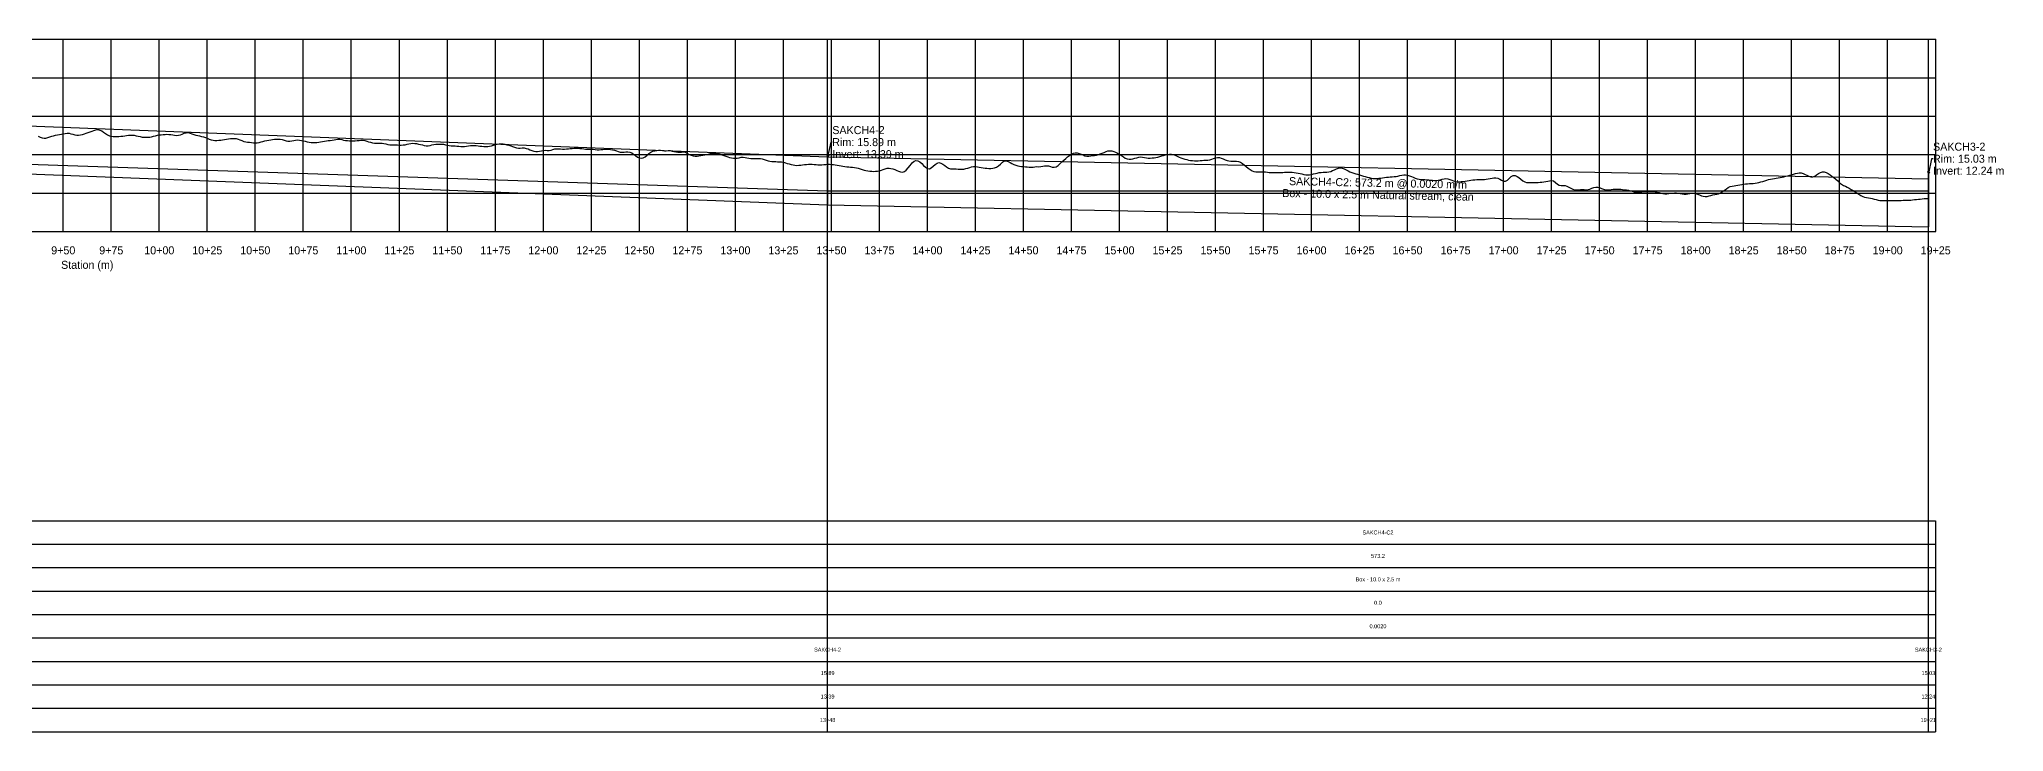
# Model space of a CAD drawing. Extents: x -64 to 1960, y -140 to 227.
# Drawn here: x 938 to 1960, y -140 to 220 of the extents above; entities that cross this region are included whole.
import ezdxf
from ezdxf.enums import TextEntityAlignment as Align

# ---------------------------------------------------------------- set-up
doc = ezdxf.new("R2010")
doc.units = 0
for name, color, linetype in [('Annotation', 7, 'Continuous'), ('Annotation_Table', 254, 'Continuous'), ('Crown', 7, 'Continuous'), ('Grid', 254, 'Continuous'), ('Grid_Text', 7, 'Continuous'), ('Ground_Elevation', 3, 'Continuous'), ('Hydraulic_Grade', 5, 'Continuous'), ('Invert', 7, 'Continuous'), ('Structure', 7, 'Continuous')]:
    doc.layers.add(name, color=color, linetype=linetype)

msp = doc.modelspace()

# ---------------------------------------------------------------- linework, layer by layer
at = {"layer": 'Annotation', "color": 0}
for points in [[(1350.44, 166.52), (1349.7, 166.52), (1348, 158.9)], [(1923.636, 157.89), (1922.896, 157.89), (1921.196, 150.27)]]:
    msp.add_lwpolyline(points, dxfattribs=at)
for points in [[(1348, 158.9), (1347.8, 159.88), (1348.59, 159.7)], [(1921.196, 150.27), (1920.996, 151.25), (1921.786, 151.07)]]:
    msp.add_lwpolyline(points, close=True, dxfattribs=at)
at = {"layer": 'Annotation_Table', "color": 254}
for points in [[(1348, -140.208), (1348, 220)], [(1921.196, -140.208), (1921.196, 220)], [(-25, -30.48), (1924.95, -30.48)], [(1924.95, -30.48), (1924.95, -140.208)], [(-25, -42.672), (1924.95, -42.672)], [(-25, -54.864), (1924.95, -54.864)], [(-25, -67.056), (1924.95, -67.056)], [(-25, -79.248), (1924.95, -79.248)], [(-25, -91.44), (1924.95, -91.44)], [(-25, -103.632), (1924.95, -103.632)], [(-25, -115.824), (1924.95, -115.824)], [(-25, -128.016), (1924.95, -128.016)], [(-25, -140.208), (1924.95, -140.208)]]:
    msp.add_lwpolyline(points, dxfattribs=at)
at = {"layer": 'Crown', "color": 0}
for points in [[(0, 211.12), (1348, 158.9)], [(1348, 158.9), (1348, 158.9)], [(1348, 158.9), (1921.196, 147.436)], [(1921.196, 147.436), (1921.196, 147.436)]]:
    msp.add_lwpolyline(points, dxfattribs=at)
at = {"layer": 'Grid', "color": 254}
for points in [[(-25, 220), (1925, 220)], [(950, 120), (950, 220)], [(975, 120), (975, 220)], [(1000, 120), (1000, 220)], [(1025, 120), (1025, 220)], [(1050, 120), (1050, 220)], [(1075, 120), (1075, 220)], [(1100, 120), (1100, 220)], [(1125, 120), (1125, 220)], [(1150, 120), (1150, 220)], [(1175, 120), (1175, 220)], [(1200, 120), (1200, 220)], [(1225, 120), (1225, 220)], [(1250, 120), (1250, 220)], [(1275, 120), (1275, 220)], [(1300, 120), (1300, 220)], [(1325, 120), (1325, 220)], [(1350, 120), (1350, 220)], [(1375, 120), (1375, 220)], [(1400, 120), (1400, 220)], [(1425, 120), (1425, 220)], [(1450, 120), (1450, 220)], [(1475, 120), (1475, 220)], [(1500, 120), (1500, 220)], [(1525, 120), (1525, 220)], [(1550, 120), (1550, 220)], [(1575, 120), (1575, 220)], [(1600, 120), (1600, 220)], [(1625, 120), (1625, 220)], [(1650, 120), (1650, 220)], [(1675, 120), (1675, 220)], [(1700, 120), (1700, 220)], [(1725, 120), (1725, 220)], [(1750, 120), (1750, 220)], [(1775, 120), (1775, 220)], [(1800, 120), (1800, 220)], [(1825, 120), (1825, 220)], [(1850, 120), (1850, 220)], [(1875, 120), (1875, 220)], [(1900, 120), (1900, 220)], [(1925, 120), (1925, 220)], [(-25, 200), (1925, 200)], [(-25, 180), (1925, 180)], [(-25, 160), (1925, 160)], [(-25, 140), (1925, 140)], [(-25, 120), (1925, 120)]]:
    msp.add_lwpolyline(points, dxfattribs=at)
at = {"layer": 'Ground_Elevation', "color": 3}
msp.add_lwpolyline([(937, 169.53), (938, 169.03), (939, 168.71), (940, 168.55), (941, 168.6), (942, 168.89), (943, 169.27), (944, 169.61), (945, 169.87), (946, 170.12), (947, 170.36), (948, 170.56), (949, 170.74), (950, 170.89), (951, 171.05), (952, 171.15), (953, 171.11), (954, 170.91), (955, 170.61), (956, 170.35), (957, 170.21), (958, 170.19), (959, 170.29), (960, 170.52), (961, 170.85), (962, 171.22), (963, 171.55), (964, 171.88), (965, 172.25), (966, 172.65), (967, 172.93), (968, 173), (969, 172.81), (970, 172.4), (971, 171.78), (972, 171.02), (973, 170.3), (974, 169.79), (975, 169.53), (976, 169.44), (977, 169.43), (978, 169.45), (979, 169.48), (980, 169.55), (981, 169.66), (982, 169.8), (983, 169.96), (984, 170.11), (985, 170.19), (986, 170.18), (987, 170.06), (988, 169.84), (989, 169.58), (990, 169.36), (991, 169.17), (992, 169.07), (993, 169.06), (994, 169.1), (995, 169.17), (996, 169.34), (997, 169.59), (998, 169.86), (999, 170.1), (1000, 170.28), (1001, 170.39), (1002, 170.48), (1003, 170.56), (1004, 170.59), (1005, 170.55), (1006, 170.43), (1007, 170.26), (1008, 170.11), (1009, 170.04), (1010, 170.1), (1011, 170.35), (1012, 170.73), (1013, 171.15), (1014, 171.41), (1015, 171.45), (1016, 171.25), (1017, 170.87), (1018, 170.48), (1019, 170.16), (1020, 169.93), (1021, 169.71), (1022, 169.47), (1023, 169.2), (1024, 168.87), (1025, 168.51), (1026, 168.11), (1027, 167.74), (1028, 167.49), (1029, 167.4), (1030, 167.41), (1031, 167.5), (1032, 167.62), (1033, 167.76), (1034, 167.92), (1035, 168.09), (1036, 168.22), (1037, 168.34), (1038, 168.43), (1039, 168.47), (1040, 168.39), (1041, 168.14), (1042, 167.74), (1043, 167.29), (1044, 166.9), (1045, 166.68), (1046, 166.58), (1047, 166.44), (1048, 166.26), (1049, 166.14), (1050, 166.12), (1051, 166.21), (1052, 166.38), (1053, 166.61), (1054, 166.87), (1055, 167.13), (1056, 167.38), (1057, 167.6), (1058, 167.78), (1059, 167.92), (1060, 168.02), (1061, 168.09), (1062, 168.14), (1063, 168.08), (1064, 167.81), (1065, 167.47), (1066, 167.21), (1067, 167.05), (1068, 167.05), (1069, 167.21), (1070, 167.43), (1071, 167.58), (1072, 167.65), (1073, 167.59), (1074, 167.42), (1075, 167.19), (1076, 166.95), (1077, 166.73), (1078, 166.55), (1079, 166.4), (1080, 166.32), (1081, 166.31), (1082, 166.4), (1083, 166.53), (1084, 166.69), (1085, 166.85), (1086, 167), (1087, 167.15), (1088, 167.29), (1089, 167.43), (1090, 167.56), (1091, 167.7), (1092, 167.85), (1093, 167.97), (1094, 167.99), (1095, 167.83), (1096, 167.56), (1097, 167.38), (1098, 167.28), (1099, 167.21), (1100, 167.18), (1101, 167.19), (1102, 167.21), (1103, 167.3), (1104, 167.4), (1105, 167.48), (1106, 167.49), (1107, 167.35), (1108, 167.07), (1109, 166.75), (1110, 166.44), (1111, 166.18), (1112, 166.02), (1113, 165.97), (1114, 166.01), (1115, 166.06), (1116, 165.99), (1117, 165.79), (1118, 165.56), (1119, 165.33), (1120, 165.16), (1121, 165.06), (1122, 165.03), (1123, 165.02), (1124, 165.02), (1125, 165), (1126, 165.01), (1127, 165.05), (1128, 165.17), (1129, 165.39), (1130, 165.65), (1131, 165.85), (1132, 165.93), (1133, 165.87), (1134, 165.73), (1135, 165.54), (1136, 165.3), (1137, 165.06), (1138, 164.82), (1139, 164.67), (1140, 164.67), (1141, 164.83), (1142, 165.09), (1143, 165.3), (1144, 165.4), (1145, 165.46), (1146, 165.54), (1147, 165.52), (1148, 165.38), (1149, 165.12), (1150, 164.86), (1151, 164.69), (1152, 164.61), (1153, 164.56), (1154, 164.5), (1155, 164.42), (1156, 164.33), (1157, 164.25), (1158, 164.23), (1159, 164.31), (1160, 164.44), (1161, 164.59), (1162, 164.71), (1163, 164.75), (1164, 164.74), (1165, 164.68), (1166, 164.58), (1167, 164.46), (1168, 164.35), (1169, 164.26), (1170, 164.21), (1171, 164.22), (1172, 164.33), (1173, 164.56), (1174, 164.88), (1175, 165.2), (1176, 165.44), (1177, 165.56), (1178, 165.59), (1179, 165.55), (1180, 165.41), (1181, 165.19), (1182, 164.89), (1183, 164.55), (1184, 164.22), (1185, 163.87), (1186, 163.58), (1187, 163.43), (1188, 163.42), (1189, 163.48), (1190, 163.47), (1191, 163.28), (1192, 162.95), (1193, 162.53), (1194, 162.08), (1195, 161.73), (1196, 161.57), (1197, 161.6), (1198, 161.79), (1199, 162.03), (1200, 162.21), (1201, 162.25), (1202, 162.22), (1203, 162.21), (1204, 162.34), (1205, 162.68), (1206, 162.97), (1207, 163.01), (1208, 162.99), (1209, 162.95), (1210, 162.92), (1211, 162.91), (1212, 162.96), (1213, 163.05), (1214, 163.16), (1215, 163.28), (1216, 163.37), (1217, 163.4), (1218, 163.37), (1219, 163.28), (1220, 163.15), (1221, 163.02), (1222, 162.91), (1223, 162.83), (1224, 162.8), (1225, 162.83), (1226, 162.86), (1227, 162.65), (1228, 162.43), (1229, 162.57), (1230, 162.69), (1231, 162.71), (1232, 162.77), (1233, 162.83), (1234, 162.84), (1235, 162.76), (1236, 162.53), (1237, 162.25), (1238, 161.98), (1239, 161.62), (1240, 161.32), (1241, 161.25), (1242, 161.31), (1243, 161.4), (1244, 161.44), (1245, 161.34), (1246, 161), (1247, 160.32), (1248, 159.53), (1249, 158.77), (1250, 158.33), (1251, 158.2), (1252, 158.38), (1253, 158.86), (1254, 159.65), (1255, 160.58), (1256, 161.37), (1257, 161.85), (1258, 162.05), (1259, 162.21), (1260, 162.31), (1261, 162.29), (1262, 162.16), (1263, 162.02), (1264, 162.02), (1265, 162.19), (1266, 162.13), (1267, 161.86), (1268, 161.59), (1269, 161.38), (1270, 161.28), (1271, 161.29), (1272, 161.36), (1273, 161.43), (1274, 161.24), (1275, 160.68), (1276, 160.16), (1277, 159.73), (1278, 159.43), (1279, 159.29), (1280, 159.28), (1281, 159.39), (1282, 159.54), (1283, 159.73), (1284, 159.92), (1285, 160.11), (1286, 160.3), (1287, 160.54), (1288, 160.74), (1289, 160.85), (1290, 160.79), (1291, 160.61), (1292, 160.33), (1293, 159.96), (1294, 159.54), (1295, 159.14), (1296, 158.81), (1297, 158.55), (1298, 158.37), (1299, 158.23), (1300, 158.13), (1301, 158.12), (1302, 158.29), (1303, 158.64), (1304, 158.72), (1305, 158.55), (1306, 158.35), (1307, 158.18), (1308, 158.04), (1309, 157.96), (1310, 157.93), (1311, 157.93), (1312, 157.95), (1313, 157.96), (1314, 157.89), (1315, 157.56), (1316, 157.12), (1317, 156.76), (1318, 156.53), (1319, 156.41), (1320, 156.37), (1321, 156.35), (1322, 156.34), (1323, 156.31), (1324, 156.2), (1325, 156.01), (1326, 155.74), (1327, 155.45), (1328, 155.18), (1329, 154.91), (1330, 154.67), (1331, 154.48), (1332, 154.42), (1333, 154.47), (1334, 154.59), (1335, 154.73), (1336, 154.85), (1337, 154.96), (1338, 155.04), (1339, 155.09), (1340, 155.03), (1341, 154.92), (1342, 154.79), (1343, 154.73), (1344, 154.73), (1345, 154.78), (1346, 154.84), (1347, 154.92), (1348, 155), (1349, 155.03), (1350, 154.96), (1351, 154.83), (1352, 154.66), (1353, 154.49), (1354, 154.34), (1355, 154.19), (1356, 154.04), (1357, 153.88), (1358, 153.73), (1359, 153.58), (1360, 153.47), (1361, 153.41), (1362, 153.32), (1363, 153.17), (1364, 152.95), (1365, 152.64), (1366, 152.3), (1367, 151.99), (1368, 151.76), (1369, 151.6), (1370, 151.46), (1371, 151.35), (1372, 151.3), (1373, 151.34), (1374, 151.45), (1375, 151.66), (1376, 151.95), (1377, 152.29), (1378, 152.63), (1379, 152.91), (1380, 152.98), (1381, 152.86), (1382, 152.59), (1383, 152.2), (1384, 151.77), (1385, 151.39), (1386, 151.07), (1387, 150.89), (1388, 151.17), (1389, 151.98), (1390, 153.1), (1391, 154.42), (1392, 155.67), (1393, 156.56), (1394, 156.94), (1395, 156.82), (1396, 156.27), (1397, 155.4), (1398, 154.42), (1399, 153.55), (1400, 152.87), (1401, 152.67), (1402, 153.12), (1403, 153.95), (1404, 154.87), (1405, 155.56), (1406, 155.84), (1407, 155.63), (1408, 155.08), (1409, 154.38), (1410, 153.64), (1411, 153.04), (1412, 152.68), (1413, 152.58), (1414, 152.6), (1415, 152.6), (1416, 152.5), (1417, 152.38), (1418, 152.37), (1419, 152.51), (1420, 152.73), (1421, 153.02), (1422, 153.35), (1423, 153.62), (1424, 153.76), (1425, 153.79), (1426, 153.7), (1427, 153.51), (1428, 153.3), (1429, 153.13), (1430, 153.02), (1431, 152.92), (1432, 152.83), (1433, 152.79), (1434, 152.9), (1435, 153.1), (1436, 153.44), (1437, 154.12), (1438, 155.09), (1439, 156.1), (1440, 156.72), (1441, 156.81), (1442, 156.48), (1443, 155.96), (1444, 155.39), (1445, 154.86), (1446, 154.48), (1447, 154.21), (1448, 154.01), (1449, 153.87), (1450, 153.78), (1451, 153.7), (1452, 153.62), (1453, 153.52), (1454, 153.47), (1455, 153.53), (1456, 153.68), (1457, 153.78), (1458, 153.74), (1459, 153.77), (1460, 153.94), (1461, 154.14), (1462, 154.22), (1463, 154.12), (1464, 153.86), (1465, 153.57), (1466, 153.43), (1467, 153.66), (1468, 154.27), (1469, 155.18), (1470, 156.21), (1471, 157.17), (1472, 158.07), (1473, 158.85), (1474, 159.54), (1475, 160.23), (1476, 160.78), (1477, 161), (1478, 160.9), (1479, 160.6), (1480, 160.28), (1481, 159.87), (1482, 159.45), (1483, 159.23), (1484, 159.25), (1485, 159.38), (1486, 159.52), (1487, 159.64), (1488, 159.81), (1489, 160.05), (1490, 160.35), (1491, 160.71), (1492, 161.12), (1493, 161.58), (1494, 161.94), (1495, 162.07), (1496, 161.97), (1497, 161.71), (1498, 161.3), (1499, 160.79), (1500, 160.16), (1501, 159.48), (1502, 158.82), (1503, 158.25), (1504, 157.86), (1505, 157.69), (1506, 157.7), (1507, 157.86), (1508, 158.11), (1509, 158.4), (1510, 158.65), (1511, 158.78), (1512, 158.73), (1513, 158.54), (1514, 158.3), (1515, 158.16), (1516, 158.16), (1517, 158.26), (1518, 158.4), (1519, 158.56), (1520, 158.77), (1521, 159.02), (1522, 159.31), (1523, 159.61), (1524, 159.87), (1525, 160.1), (1526, 160.26), (1527, 160.3), (1528, 160.12), (1529, 159.72), (1530, 159.21), (1531, 158.71), (1532, 158.29), (1533, 157.95), (1534, 157.65), (1535, 157.39), (1536, 157.19), (1537, 157.03), (1538, 156.91), (1539, 156.83), (1540, 156.81), (1541, 156.85), (1542, 156.93), (1543, 157.02), (1544, 157.08), (1545, 157.12), (1546, 157.19), (1547, 157.38), (1548, 157.71), (1549, 158.07), (1550, 158.39), (1551, 158.55), (1552, 158.5), (1553, 158.21), (1554, 157.78), (1555, 157.34), (1556, 156.97), (1557, 156.71), (1558, 156.58), (1559, 156.56), (1560, 156.58), (1561, 156.54), (1562, 156.37), (1563, 156.02), (1564, 155.43), (1565, 154.65), (1566, 153.78), (1567, 152.95), (1568, 152.22), (1569, 151.64), (1570, 151.25), (1571, 151.06), (1572, 151.01), (1573, 151.06), (1574, 151.12), (1575, 151.11), (1576, 151.04), (1577, 150.92), (1578, 150.77), (1579, 150.67), (1580, 150.64), (1581, 150.65), (1582, 150.65), (1583, 150.64), (1584, 150.67), (1585, 150.75), (1586, 150.83), (1587, 150.86), (1588, 150.87), (1589, 150.87), (1590, 150.82), (1591, 150.68), (1592, 150.48), (1593, 150.28), (1594, 150.12), (1595, 149.95), (1596, 149.75), (1597, 149.56), (1598, 149.48), (1599, 149.56), (1600, 149.74), (1601, 149.97), (1602, 150.19), (1603, 150.43), (1604, 150.64), (1605, 150.78), (1606, 150.85), (1607, 150.89), (1608, 150.97), (1609, 151.09), (1610, 151.31), (1611, 151.68), (1612, 152.16), (1613, 152.63), (1614, 152.97), (1615, 153.09), (1616, 153), (1617, 152.66), (1618, 152.14), (1619, 151.56), (1620, 151.05), (1621, 150.67), (1622, 150.36), (1623, 150.08), (1624, 149.82), (1625, 149.54), (1626, 149.23), (1627, 148.89), (1628, 148.59), (1629, 148.33), (1630, 148.05), (1631, 147.79), (1632, 147.62), (1633, 147.57), (1634, 147.61), (1635, 147.69), (1636, 147.84), (1637, 148.02), (1638, 148.14), (1639, 148.22), (1640, 148.28), (1641, 148.38), (1642, 148.47), (1643, 148.57), (1644, 148.69), (1645, 148.88), (1646, 149.12), (1647, 149.39), (1648, 149.55), (1649, 149.55), (1650, 149.37), (1651, 149.06), (1652, 148.67), (1653, 148.24), (1654, 147.82), (1655, 147.45), (1656, 147.19), (1657, 147.08), (1658, 147.05), (1659, 147.02), (1660, 146.98), (1661, 146.89), (1662, 146.77), (1663, 146.65), (1664, 146.57), (1665, 146.57), (1666, 146.7), (1667, 146.95), (1668, 147.25), (1669, 147.47), (1670, 147.55), (1671, 147.45), (1672, 147.15), (1673, 146.75), (1674, 146.34), (1675, 146.02), (1676, 145.87), (1677, 145.91), (1678, 146.01), (1679, 146.11), (1680, 146.17), (1681, 146.3), (1682, 146.49), (1683, 146.69), (1684, 146.83), (1685, 146.93), (1686, 147), (1687, 147.06), (1688, 147.06), (1689, 147.04), (1690, 147.08), (1691, 147.23), (1692, 147.46), (1693, 147.67), (1694, 147.84), (1695, 147.93), (1696, 147.92), (1697, 147.72), (1698, 147.3), (1699, 146.76), (1700, 146.26), (1701, 146.12), (1702, 146.73), (1703, 147.75), (1704, 148.62), (1705, 149.07), (1706, 149.08), (1707, 148.7), (1708, 148.05), (1709, 147.24), (1710, 146.45), (1711, 145.85), (1712, 145.53), (1713, 145.48), (1714, 145.53), (1715, 145.57), (1716, 145.58), (1717, 145.59), (1718, 145.59), (1719, 145.61), (1720, 145.67), (1721, 145.79), (1722, 145.97), (1723, 146.18), (1724, 146.39), (1725, 146.54), (1726, 146.37), (1727, 145.56), (1728, 144.67), (1729, 144.18), (1730, 144.03), (1731, 144.02), (1732, 143.9), (1733, 143.56), (1734, 143.03), (1735, 142.48), (1736, 142.03), (1737, 141.77), (1738, 141.69), (1739, 141.76), (1740, 141.86), (1741, 141.91), (1742, 141.85), (1743, 141.77), (1744, 141.82), (1745, 142.09), (1746, 142.5), (1747, 142.89), (1748, 143.13), (1749, 143.12), (1750, 142.85), (1751, 142.44), (1752, 142.02), (1753, 141.72), (1754, 141.63), (1755, 141.73), (1756, 141.9), (1757, 142.04), (1758, 142.09), (1759, 142.08), (1760, 142.05), (1761, 142), (1762, 141.91), (1763, 141.77), (1764, 141.62), (1765, 141.44), (1766, 141.19), (1767, 140.92), (1768, 140.71), (1769, 140.58), (1770, 140.55), (1771, 140.59), (1772, 140.69), (1773, 140.79), (1774, 140.85), (1775, 140.87), (1776, 140.86), (1777, 140.85), (1778, 140.81), (1779, 140.71), (1780, 140.54), (1781, 140.27), (1782, 139.96), (1783, 139.71), (1784, 139.58), (1785, 139.6), (1786, 139.74), (1787, 139.91), (1788, 140.04), (1789, 140.13), (1790, 140.1), (1791, 139.98), (1792, 139.79), (1793, 139.61), (1794, 139.48), (1795, 139.49), (1796, 139.61), (1797, 139.78), (1798, 139.9), (1799, 139.92), (1800, 139.77), (1801, 139.44), (1802, 139.01), (1803, 138.62), (1804, 138.35), (1805, 138.24), (1806, 138.3), (1807, 138.5), (1808, 138.77), (1809, 139.04), (1810, 139.23), (1811, 139.39), (1812, 139.66), (1813, 140.14), (1814, 140.83), (1815, 141.58), (1816, 142.27), (1817, 142.93), (1818, 143.37), (1819, 143.55), (1820, 143.72), (1821, 143.89), (1822, 144.07), (1823, 144.26), (1824, 144.45), (1825, 144.62), (1826, 144.76), (1827, 144.86), (1828, 144.93), (1829, 144.98), (1830, 145.03), (1831, 145.13), (1832, 145.29), (1833, 145.51), (1834, 145.79), (1835, 146.11), (1836, 146.44), (1837, 146.75), (1838, 147.02), (1839, 147.24), (1840, 147.43), (1841, 147.58), (1842, 147.72), (1843, 147.88), (1844, 148.05), (1845, 148.26), (1846, 148.48), (1847, 148.73), (1848, 149.01), (1849, 149.29), (1850, 149.57), (1851, 149.88), (1852, 150.18), (1853, 150.44), (1854, 150.57), (1855, 150.48), (1856, 150.17), (1857, 149.71), (1858, 149.26), (1859, 148.87), (1860, 148.54), (1861, 148.44), (1862, 148.82), (1863, 149.51), (1864, 150.25), (1865, 150.77), (1866, 151.01), (1867, 150.98), (1868, 150.7), (1869, 150.21), (1870, 149.55), (1871, 148.84), (1872, 148.08), (1873, 147.23), (1874, 146.3), (1875, 145.38), (1876, 144.57), (1877, 143.99), (1878, 143.55), (1879, 143.06), (1880, 142.49), (1881, 141.92), (1882, 141.34), (1883, 140.73), (1884, 140.08), (1885, 139.43), (1886, 138.81), (1887, 138.29), (1888, 137.91), (1889, 137.66), (1890, 137.53), (1891, 137.36), (1892, 137.13), (1893, 136.89), (1894, 136.63), (1895, 136.39), (1896, 136.2), (1897, 136.08), (1898, 136.07), (1899, 136.11), (1900, 136.19), (1901, 136.23), (1902, 136.22), (1903, 136.18), (1904, 136.15), (1905, 136.14), (1906, 136.16), (1907, 136.2), (1908, 136.26), (1909, 136.33), (1910, 136.38), (1911, 136.38), (1912, 136.38), (1913, 136.46), (1914, 136.58), (1915, 136.68), (1916, 136.78), (1917, 136.88), (1918, 136.99), (1919, 137.1), (1920, 137.24), (1921.196, 137.24)], dxfattribs=at)
at = {"layer": 'Hydraulic_Grade', "color": 5}
for points in [[(0, 186.12), (1348, 141.165)], [(1348, 141.165), (1348, 141.165)], [(1348, 141.165), (1921.196, 141.165)], [(1921.196, 141.165), (1921.196, 141.165), (1921.196, 141.165)]]:
    msp.add_lwpolyline(points, dxfattribs=at)
at = {"layer": 'Invert', "color": 0}
for points in [[(0, 186.12), (1348, 133.9)], [(1348, 133.9), (1348, 133.9)], [(1348, 133.9), (1921.196, 122.436)], [(1921.196, 122.436), (1921.196, 122.436)]]:
    msp.add_lwpolyline(points, dxfattribs=at)
at = {"layer": 'Structure', "color": 0}
for points in [[(1348, 158.9), (1348, 133.9)], [(1348, 158.9), (1348, 133.9)], [(1921.196, 150.27), (1921.196, 122.436)], [(1921.196, 150.27), (1921.196, 122.436)]]:
    msp.add_lwpolyline(points, dxfattribs=at)

# ---------------------------------------------------------------- texts
at = {"layer": 'Annotation', "color": 0}
for s, height, p in [('SAKCH4-2', 4.1667, (1350.44, 172.77)), ('Rim: 15.89 m', 4.16667, (1350.44, 166.52)), ('SAKCH3-2', 4.1667, (1923.636, 164.14)), ('Invert: 13.39 m', 4.16667, (1350.44, 160.27)), ('Rim: 15.03 m', 4.16667, (1923.636, 157.89)), ('Invert: 12.24 m', 4.16667, (1923.636, 151.64))]:
    msp.add_text(s, height=height, dxfattribs=at).set_placement(p, align=Align.MIDDLE_LEFT)
for s, p in [('SAKCH4-C2: 573.2 m @ 0.0020 m/m', (1634.598, 145.308)), ('Box - 10.0 x 2.5 m Natural stream, clean', (1634.598, 139.058))]:
    msp.add_text(s, height=4.16667, rotation=358.854237, dxfattribs=at).set_placement(p, align=Align.MIDDLE_CENTER)
at = {"layer": 'Annotation_Table', "color": 0}
for s, height, p in [('SAKCH4-C2', 2.0833, (1634.598, -36.576)), ('573.2', 2.0833, (1634.598, -48.768)), ('Box - 10.0 x 2.5 m', 2.08333, (1634.598, -60.96)), ('0.0', 2.0833, (1634.598, -73.152)), ('0.0020', 2.0833, (1634.598, -85.344)), ('SAKCH4-2', 2.0833, (1348, -97.536)), ('SAKCH3-2', 2.0833, (1921.196, -97.536)), ('15.89', 2.0833, (1348, -109.728)), ('15.03', 2.0833, (1921.196, -109.728)), ('13.39', 2.0833, (1348, -121.92)), ('12.24', 2.0833, (1921.196, -121.92)), ('13+48', 2.0833, (1348, -134.112)), ('19+21', 2.0833, (1921.196, -134.112))]:
    msp.add_text(s, height=height, dxfattribs=at).set_placement(p, align=Align.MIDDLE_CENTER)
at = {"layer": 'Grid_Text', "color": 0}
for s, height, p in [('9+50', 4.1667, (950, 112.3)), ('Station (m)', 4.16667, (962.5, 104.76)), ('9+75', 4.1667, (975, 112.3)), ('10+00', 4.1667, (1000, 112.3)), ('10+25', 4.1667, (1025, 112.3)), ('10+50', 4.1667, (1050, 112.3)), ('10+75', 4.1667, (1075, 112.3)), ('11+00', 4.1667, (1100, 112.3)), ('11+25', 4.1667, (1125, 112.3)), ('11+50', 4.1667, (1150, 112.3)), ('11+75', 4.1667, (1175, 112.3)), ('12+00', 4.1667, (1200, 112.3)), ('12+25', 4.1667, (1225, 112.3)), ('12+50', 4.1667, (1250, 112.3)), ('12+75', 4.1667, (1275, 112.3)), ('13+00', 4.1667, (1300, 112.3)), ('13+25', 4.1667, (1325, 112.3)), ('13+50', 4.1667, (1350, 112.3)), ('13+75', 4.1667, (1375, 112.3)), ('14+00', 4.1667, (1400, 112.3)), ('14+25', 4.1667, (1425, 112.3)), ('14+50', 4.1667, (1450, 112.3)), ('14+75', 4.1667, (1475, 112.3)), ('15+00', 4.1667, (1500, 112.3)), ('15+25', 4.1667, (1525, 112.3)), ('15+50', 4.1667, (1550, 112.3)), ('15+75', 4.1667, (1575, 112.3)), ('16+00', 4.1667, (1600, 112.3)), ('16+25', 4.1667, (1625, 112.3)), ('16+50', 4.1667, (1650, 112.3)), ('16+75', 4.1667, (1675, 112.3)), ('17+00', 4.1667, (1700, 112.3)), ('17+25', 4.1667, (1725, 112.3)), ('17+50', 4.1667, (1750, 112.3)), ('17+75', 4.1667, (1775, 112.3)), ('18+00', 4.1667, (1800, 112.3)), ('18+25', 4.1667, (1825, 112.3)), ('18+50', 4.1667, (1850, 112.3)), ('18+75', 4.1667, (1875, 112.3)), ('19+00', 4.1667, (1900, 112.3)), ('19+25', 4.1667, (1925, 112.3))]:
    msp.add_text(s, height=height, dxfattribs=at).set_placement(p, align=Align.TOP_CENTER)

doc.saveas('drawing.dxf')
